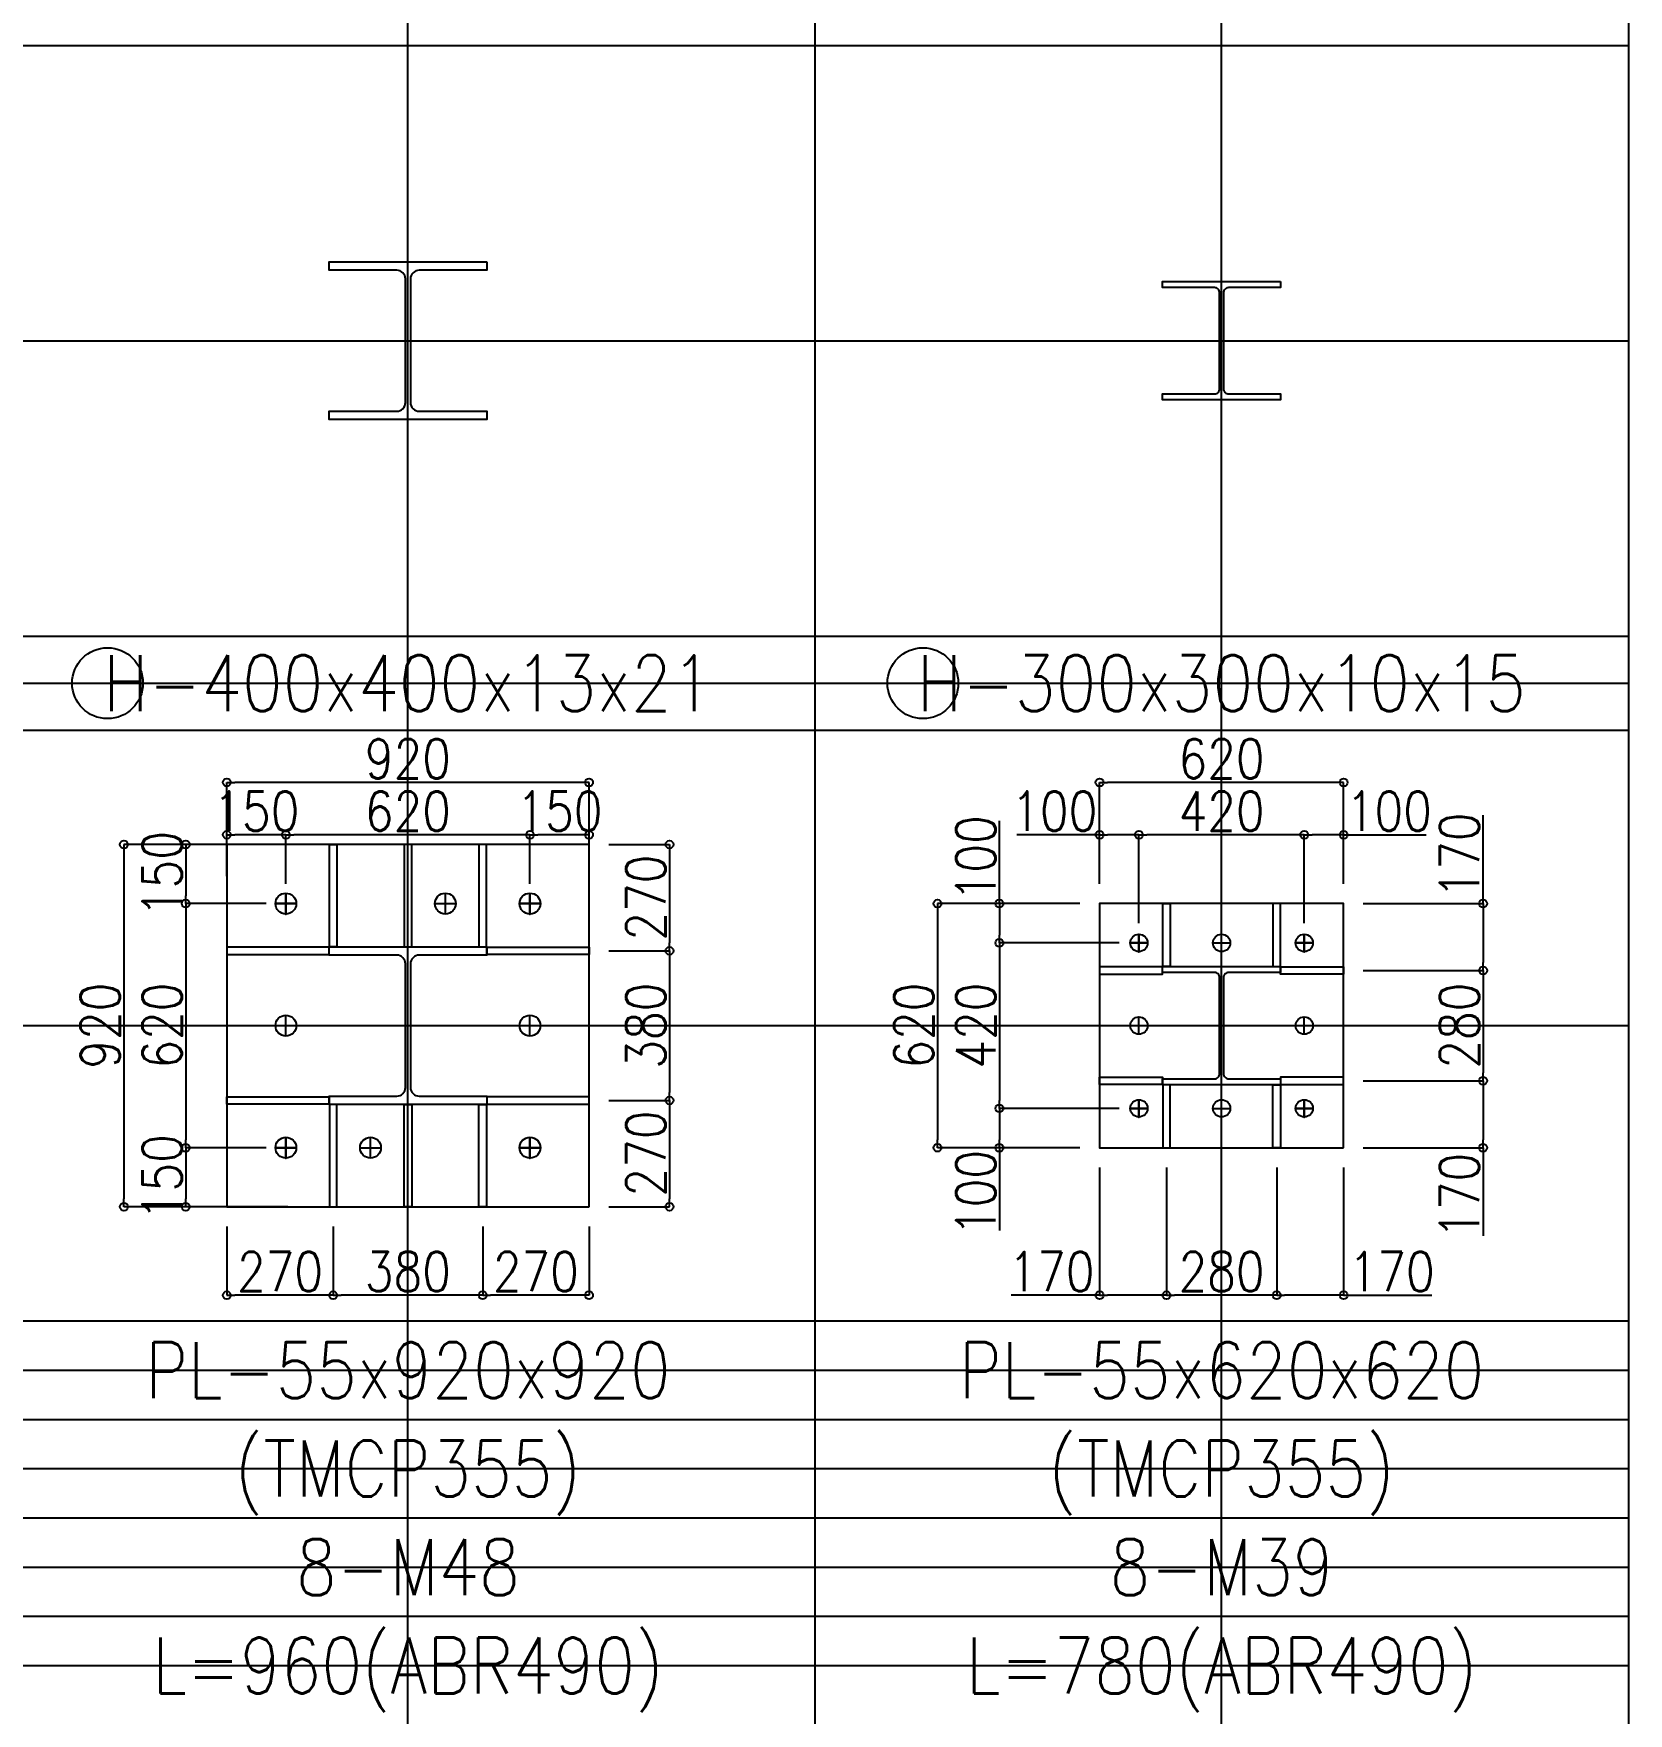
# Model space of a CAD drawing. Extents: x -668440 to 1010955, y -1678500 to 210463.
# Drawn here: x -53124 to -24768, y -430860 to -400997 of the extents above; entities that cross this region are included whole.
import ezdxf
from ezdxf.enums import TextEntityAlignment as Align

# ---------------------------------------------------------------- set-up
doc = ezdxf.new("R2010")
doc.units = 0
doc.header["$MEASUREMENT"] = 0
doc.layers.get('0').update_dxf_attribs({"color": 3, "linetype": 'CONTINUOUS'})
doc.layers.get('Defpoints').update_dxf_attribs({"color": 251, "linetype": 'CONTINUOUS'})
for name, color, linetype in [('Sプレート', 1, 'CONTINUOUS'), ('Sボルト', 2, 'CONTINUOUS'), ('S柱', 4, 'CONTINUOUS'), ('寸法', 3, 'CONTINUOUS'), ('注記', 3, 'CONTINUOUS')]:
    doc.layers.add(name, color=color, linetype=linetype)
doc.styles.add('DRACAD', font='txt', dxfattribs={"width": 0.85, "bigfont": 'extfont2'})
doc.styles.get("Standard").update_dxf_attribs({"font": 'Osaka.ttc'})
doc.dimstyles.new('ISO-25', dxfattribs={"dimtxt": 2.5, "dimasz": 2.5, "dimexe": 1.25, "dimexo": 0.625, "dimtad": 1, "dimdec": 4, "dimdsep": 46, "dimtxsty": 'Standard', "dimcen": 2.5, "dimadec": 0, "dimazin": 0, "dimtfac": 1, "dimtdec": 4, "dimtmove": 0, "dimatfit": 3, "dimfxl": 1, "dimtolj": 1, "dimtzin": 0, "dimarcsym": 0})

# ---------------------------------------------------------------- blocks, each defined once
blk = doc.blocks.new('_ORIGIN')
at = {"color": 0, "linetype": 'ByBlock', "lineweight": -2}
blk.add_line((0, 0), (-1, 0), dxfattribs=at)
blk.add_circle((0, 0), 0.5, dxfattribs=at)
blk = doc.blocks.new('*D9495')
at = {"layer": 'Defpoints', "color": 0}
for p in [(245699.5, -294989.1), (245699.5, -295163.8), (245849.5, -295143.8)]:
    blk.add_point(p, dxfattribs=at)
at = {"layer": '寸法', "color": 0, "lineweight": -2}
for p, q in [((245699.5, -295113.8), (245699.5, -294989.1)), ((245829.5, -294989.1), (245719.5, -294989.1)), ((245849.5, -295093.8), (245849.5, -294989.1))]:
    blk.add_line(p, q, dxfattribs=at)
at = {"layer": '寸法', "color": 0, "linetype": 'ByBlock', "lineweight": -2, "xscale": 20, "yscale": 20, "zscale": 20, "rotation": 180}
blk.add_blockref('_ORIGIN', (245699.5, -294989.1), dxfattribs=at)
at = {"layer": '寸法', "color": 0, "linetype": 'ByBlock', "lineweight": -2, "xscale": 20, "yscale": 20, "zscale": 20}
blk.add_blockref('_ORIGIN', (245849.5, -294989.1), dxfattribs=at)
at = {"layer": '寸法', "color": 0, "insert": (245774.5, -294929.1), "char_height": 100, "attachment_point": 5, "style": 'DRACAD'}
blk.add_mtext('\\A1;150', dxfattribs=at)
blk = doc.blocks.new('*D9496')
at = {"layer": 'Defpoints', "color": 0}
for p in [(245079.5, -294989.1), (245079.5, -295163.8), (245699.5, -295163.8)]:
    blk.add_point(p, dxfattribs=at)
at = {"layer": '寸法', "color": 0, "lineweight": -2}
for p, q in [((245079.5, -295113.8), (245079.5, -294989.1)), ((245679.5, -294989.1), (245099.5, -294989.1)), ((245699.5, -295113.8), (245699.5, -294989.1))]:
    blk.add_line(p, q, dxfattribs=at)
at = {"layer": '寸法', "color": 0, "linetype": 'ByBlock', "lineweight": -2, "xscale": 20, "yscale": 20, "zscale": 20, "rotation": 180}
blk.add_blockref('_ORIGIN', (245079.5, -294989.1), dxfattribs=at)
at = {"layer": '寸法', "color": 0, "linetype": 'ByBlock', "lineweight": -2, "xscale": 20, "yscale": 20, "zscale": 20}
blk.add_blockref('_ORIGIN', (245699.5, -294989.1), dxfattribs=at)
at = {"layer": '寸法', "color": 0, "insert": (245389.5, -294929.1), "char_height": 100, "attachment_point": 5, "style": 'DRACAD'}
blk.add_mtext('\\A1;620', dxfattribs=at)
blk = doc.blocks.new('*D9497')
at = {"layer": 'Defpoints', "color": 0}
for p in [(244929.5, -294856), (244929.5, -295143.8), (245849.5, -295143.8)]:
    blk.add_point(p, dxfattribs=at)
at = {"layer": '寸法', "color": 0, "lineweight": -2}
for p, q in [((244929.5, -295093.8), (244929.5, -294856)), ((245829.5, -294856), (244949.5, -294856)), ((245849.5, -295093.8), (245849.5, -294856))]:
    blk.add_line(p, q, dxfattribs=at)
at = {"layer": '寸法', "color": 0, "linetype": 'ByBlock', "lineweight": -2, "xscale": 20, "yscale": 20, "zscale": 20, "rotation": 180}
blk.add_blockref('_ORIGIN', (244929.5, -294856), dxfattribs=at)
at = {"layer": '寸法', "color": 0, "linetype": 'ByBlock', "lineweight": -2, "xscale": 20, "yscale": 20, "zscale": 20}
blk.add_blockref('_ORIGIN', (245849.5, -294856), dxfattribs=at)
at = {"layer": '寸法', "color": 0, "insert": (245389.5, -294796), "char_height": 100, "attachment_point": 5, "style": 'DRACAD'}
blk.add_mtext('\\A1;920', dxfattribs=at)
blk = doc.blocks.new('*D9498')
at = {"layer": 'Defpoints', "color": 0}
for p in [(244929.5, -294989.1), (244929.5, -295143.8), (245079.5, -295163.8)]:
    blk.add_point(p, dxfattribs=at)
at = {"layer": '寸法', "color": 0, "lineweight": -2}
for p, q in [((244929.5, -295093.8), (244929.5, -294989.1)), ((245059.5, -294989.1), (244949.5, -294989.1)), ((245079.5, -295113.8), (245079.5, -294989.1))]:
    blk.add_line(p, q, dxfattribs=at)
at = {"layer": '寸法', "color": 0, "linetype": 'ByBlock', "lineweight": -2, "xscale": 20, "yscale": 20, "zscale": 20, "rotation": 180}
blk.add_blockref('_ORIGIN', (244929.5, -294989.1), dxfattribs=at)
at = {"layer": '寸法', "color": 0, "linetype": 'ByBlock', "lineweight": -2, "xscale": 20, "yscale": 20, "zscale": 20}
blk.add_blockref('_ORIGIN', (245079.5, -294989.1), dxfattribs=at)
at = {"layer": '寸法', "color": 0, "insert": (245004.5, -294929.1), "char_height": 100, "attachment_point": 5, "style": 'DRACAD'}
blk.add_mtext('\\A1;150', dxfattribs=at)
blk = doc.blocks.new('*D9499')
at = {"layer": 'Defpoints', "color": 0}
for p in [(245134.5, -295013.8), (244825.2, -295163.8), (245079.5, -295163.8)]:
    blk.add_point(p, dxfattribs=at)
at = {"layer": '寸法', "color": 0, "lineweight": -2}
for p, q in [((245084.5, -295013.8), (244825.2, -295013.8)), ((244825.2, -295033.8), (244825.2, -295143.8)), ((245029.5, -295163.8), (244825.2, -295163.8))]:
    blk.add_line(p, q, dxfattribs=at)
at = {"layer": '寸法', "color": 0, "linetype": 'ByBlock', "lineweight": -2, "xscale": 20, "yscale": 20, "zscale": 20}
for p, rotation in [((244825.2, -295013.8), 90), ((244825.2, -295163.8), 270)]:
    blk.add_blockref('_ORIGIN', p, dxfattribs=dict(at, rotation=rotation))
at = {"layer": '寸法', "color": 0, "insert": (244765.2, -295088.8), "char_height": 100, "attachment_point": 5, "rotation": 90, "style": 'DRACAD'}
blk.add_mtext('\\A1;150', dxfattribs=at)
blk = doc.blocks.new('*D9500')
at = {"layer": 'Defpoints', "color": 0}
for p in [(245079.5, -295163.8), (244825.2, -295783.8), (245079.5, -295783.8)]:
    blk.add_point(p, dxfattribs=at)
at = {"layer": '寸法', "color": 0, "lineweight": -2}
for p, q in [((245029.5, -295163.8), (244825.2, -295163.8)), ((244825.2, -295183.8), (244825.2, -295763.8)), ((245029.5, -295783.8), (244825.2, -295783.8))]:
    blk.add_line(p, q, dxfattribs=at)
at = {"layer": '寸法', "color": 0, "linetype": 'ByBlock', "lineweight": -2, "xscale": 20, "yscale": 20, "zscale": 20}
for p, rotation in [((244825.2, -295163.8), 90), ((244825.2, -295783.8), 270)]:
    blk.add_blockref('_ORIGIN', p, dxfattribs=dict(at, rotation=rotation))
at = {"layer": '寸法', "color": 0, "insert": (244765.2, -295473.8), "char_height": 100, "attachment_point": 5, "rotation": 90, "style": 'DRACAD'}
blk.add_mtext('\\A1;620', dxfattribs=at)
blk = doc.blocks.new('*D9501')
at = {"layer": 'Defpoints', "color": 0}
for p in [(245134.5, -295013.8), (244668, -295933.8), (245134.5, -295933.8)]:
    blk.add_point(p, dxfattribs=at)
at = {"layer": '寸法', "color": 0, "lineweight": -2}
for p, q in [((245084.5, -295013.8), (244668, -295013.8)), ((244668, -295033.8), (244668, -295913.8)), ((245084.5, -295933.8), (244668, -295933.8))]:
    blk.add_line(p, q, dxfattribs=at)
at = {"layer": '寸法', "color": 0, "linetype": 'ByBlock', "lineweight": -2, "xscale": 20, "yscale": 20, "zscale": 20}
for p, rotation in [((244668, -295013.8), 90), ((244668, -295933.8), 270)]:
    blk.add_blockref('_ORIGIN', p, dxfattribs=dict(at, rotation=rotation))
at = {"layer": '寸法', "color": 0, "insert": (244608, -295473.8), "char_height": 100, "attachment_point": 5, "rotation": 90, "style": 'DRACAD'}
blk.add_mtext('\\A1;920', dxfattribs=at)
blk = doc.blocks.new('*D9502')
at = {"layer": 'Defpoints', "color": 0}
for p in [(245079.5, -295783.8), (244825.2, -295933.8), (245134.5, -295933.8)]:
    blk.add_point(p, dxfattribs=at)
at = {"layer": '寸法', "color": 0, "lineweight": -2}
for p, q in [((245029.5, -295783.8), (244825.2, -295783.8)), ((244825.2, -295803.8), (244825.2, -295913.8)), ((245084.5, -295933.8), (244825.2, -295933.8))]:
    blk.add_line(p, q, dxfattribs=at)
at = {"layer": '寸法', "color": 0, "linetype": 'ByBlock', "lineweight": -2, "xscale": 20, "yscale": 20, "zscale": 20}
for p, rotation in [((244825.2, -295783.8), 90), ((244825.2, -295933.8), 270)]:
    blk.add_blockref('_ORIGIN', p, dxfattribs=dict(at, rotation=rotation))
at = {"layer": '寸法', "color": 0, "insert": (244765.2, -295858.8), "char_height": 100, "attachment_point": 5, "rotation": 90, "style": 'DRACAD'}
blk.add_mtext('\\A1;150', dxfattribs=at)
blk = doc.blocks.new('*D9503')
at = {"layer": 'Defpoints', "color": 0}
for p in [(245849.5, -295013.8), (245849.5, -295283.8), (246053.8, -295283.8)]:
    blk.add_point(p, dxfattribs=at)
at = {"layer": '寸法', "color": 0, "lineweight": -2}
for p, q in [((245899.5, -295013.8), (246053.8, -295013.8)), ((246053.8, -295033.8), (246053.8, -295263.8)), ((245899.5, -295283.8), (246053.8, -295283.8))]:
    blk.add_line(p, q, dxfattribs=at)
at = {"layer": '寸法', "color": 0, "linetype": 'ByBlock', "lineweight": -2, "xscale": 20, "yscale": 20, "zscale": 20}
for p, rotation in [((246053.8, -295013.8), 90), ((246053.8, -295283.8), 270)]:
    blk.add_blockref('_ORIGIN', p, dxfattribs=dict(at, rotation=rotation))
at = {"layer": '寸法', "color": 0, "insert": (245993.8, -295148.8), "char_height": 100, "attachment_point": 5, "rotation": 90, "style": 'DRACAD'}
blk.add_mtext('\\A1;270', dxfattribs=at)
blk = doc.blocks.new('*D9504')
at = {"layer": 'Defpoints', "color": 0}
for p in [(245849.5, -295283.8), (245849.5, -295663.8), (246053.8, -295663.8)]:
    blk.add_point(p, dxfattribs=at)
at = {"layer": '寸法', "color": 0, "lineweight": -2}
for p, q in [((245899.5, -295283.8), (246053.8, -295283.8)), ((246053.8, -295303.8), (246053.8, -295643.8)), ((245899.5, -295663.8), (246053.8, -295663.8))]:
    blk.add_line(p, q, dxfattribs=at)
at = {"layer": '寸法', "color": 0, "linetype": 'ByBlock', "lineweight": -2, "xscale": 20, "yscale": 20, "zscale": 20}
for p, rotation in [((246053.8, -295283.8), 90), ((246053.8, -295663.8), 270)]:
    blk.add_blockref('_ORIGIN', p, dxfattribs=dict(at, rotation=rotation))
at = {"layer": '寸法', "color": 0, "insert": (245993.8, -295473.8), "char_height": 100, "attachment_point": 5, "rotation": 90, "style": 'DRACAD'}
blk.add_mtext('\\A1;380', dxfattribs=at)
blk = doc.blocks.new('*D9505')
at = {"layer": 'Defpoints', "color": 0}
for p in [(245849.5, -295663.8), (245849.5, -295933.8), (246053.8, -295933.8)]:
    blk.add_point(p, dxfattribs=at)
at = {"layer": '寸法', "color": 0, "lineweight": -2}
for p, q in [((245899.5, -295663.8), (246053.8, -295663.8)), ((246053.8, -295683.8), (246053.8, -295913.8)), ((245899.5, -295933.8), (246053.8, -295933.8))]:
    blk.add_line(p, q, dxfattribs=at)
at = {"layer": '寸法', "color": 0, "linetype": 'ByBlock', "lineweight": -2, "xscale": 20, "yscale": 20, "zscale": 20}
for p, rotation in [((246053.8, -295663.8), 90), ((246053.8, -295933.8), 270)]:
    blk.add_blockref('_ORIGIN', p, dxfattribs=dict(at, rotation=rotation))
at = {"layer": '寸法', "color": 0, "insert": (245993.8, -295798.8), "char_height": 100, "attachment_point": 5, "rotation": 90, "style": 'DRACAD'}
blk.add_mtext('\\A1;270', dxfattribs=at)
blk = doc.blocks.new('*D9506')
at = {"layer": 'Defpoints', "color": 0}
for p in [(245579.5, -295933.8), (245849.5, -295933.8), (245579.5, -296158.5)]:
    blk.add_point(p, dxfattribs=at)
at = {"layer": '寸法', "color": 0, "lineweight": -2}
for p, q in [((245579.5, -295983.8), (245579.5, -296158.5)), ((245849.5, -295983.8), (245849.5, -296158.5)), ((245829.5, -296158.5), (245599.5, -296158.5))]:
    blk.add_line(p, q, dxfattribs=at)
at = {"layer": '寸法', "color": 0, "linetype": 'ByBlock', "lineweight": -2, "xscale": 20, "yscale": 20, "zscale": 20, "rotation": 180}
blk.add_blockref('_ORIGIN', (245579.5, -296158.5), dxfattribs=at)
at = {"layer": '寸法', "color": 0, "linetype": 'ByBlock', "lineweight": -2, "xscale": 20, "yscale": 20, "zscale": 20}
blk.add_blockref('_ORIGIN', (245849.5, -296158.5), dxfattribs=at)
at = {"layer": '寸法', "color": 0, "insert": (245714.5, -296098.5), "char_height": 100, "attachment_point": 5, "style": 'DRACAD'}
blk.add_mtext('\\A1;270', dxfattribs=at)
blk = doc.blocks.new('*D9507')
at = {"layer": 'Defpoints', "color": 0}
for p in [(245199.5, -295933.8), (245579.5, -295933.8), (245199.5, -296158.5)]:
    blk.add_point(p, dxfattribs=at)
at = {"layer": '寸法', "color": 0, "lineweight": -2}
for p, q in [((245199.5, -295983.8), (245199.5, -296158.5)), ((245579.5, -295983.8), (245579.5, -296158.5)), ((245559.5, -296158.5), (245219.5, -296158.5))]:
    blk.add_line(p, q, dxfattribs=at)
at = {"layer": '寸法', "color": 0, "linetype": 'ByBlock', "lineweight": -2, "xscale": 20, "yscale": 20, "zscale": 20, "rotation": 180}
blk.add_blockref('_ORIGIN', (245199.5, -296158.5), dxfattribs=at)
at = {"layer": '寸法', "color": 0, "linetype": 'ByBlock', "lineweight": -2, "xscale": 20, "yscale": 20, "zscale": 20}
blk.add_blockref('_ORIGIN', (245579.5, -296158.5), dxfattribs=at)
at = {"layer": '寸法', "color": 0, "insert": (245389.5, -296098.5), "char_height": 100, "attachment_point": 5, "style": 'DRACAD'}
blk.add_mtext('\\A1;380', dxfattribs=at)
blk = doc.blocks.new('*D9508')
at = {"layer": 'Defpoints', "color": 0}
for p in [(244929.5, -295933.8), (245199.5, -295933.8), (244929.5, -296158.5)]:
    blk.add_point(p, dxfattribs=at)
at = {"layer": '寸法', "color": 0, "lineweight": -2}
for p, q in [((244929.5, -295983.8), (244929.5, -296158.5)), ((245199.5, -295983.8), (245199.5, -296158.5)), ((245179.5, -296158.5), (244949.5, -296158.5))]:
    blk.add_line(p, q, dxfattribs=at)
at = {"layer": '寸法', "color": 0, "linetype": 'ByBlock', "lineweight": -2, "xscale": 20, "yscale": 20, "zscale": 20, "rotation": 180}
blk.add_blockref('_ORIGIN', (244929.5, -296158.5), dxfattribs=at)
at = {"layer": '寸法', "color": 0, "linetype": 'ByBlock', "lineweight": -2, "xscale": 20, "yscale": 20, "zscale": 20}
blk.add_blockref('_ORIGIN', (245199.5, -296158.5), dxfattribs=at)
at = {"layer": '寸法', "color": 0, "insert": (245064.5, -296098.5), "char_height": 100, "attachment_point": 5, "style": 'DRACAD'}
blk.add_mtext('\\A1;270', dxfattribs=at)
blk = doc.blocks.new('*D9509')
at = {"layer": 'Defpoints', "color": 0}
for p in [(247666.2, -294989.1), (247766.2, -295163.8), (247666.2, -295263.8)]:
    blk.add_point(p, dxfattribs=at)
at = {"layer": '寸法', "color": 0, "lineweight": -2}
for p, q in [((247666.2, -295213.8), (247666.2, -294989.1)), ((247746.2, -294989.1), (247686.2, -294989.1)), ((247766.2, -295113.8), (247766.2, -294989.1)), ((247766.2, -294989.1), (247976.2, -294989.1))]:
    blk.add_line(p, q, dxfattribs=at)
at = {"layer": '寸法', "color": 0, "linetype": 'ByBlock', "lineweight": -2, "xscale": 20, "yscale": 20, "zscale": 20, "rotation": 180}
blk.add_blockref('_ORIGIN', (247666.2, -294989.1), dxfattribs=at)
at = {"layer": '寸法', "color": 0, "linetype": 'ByBlock', "lineweight": -2, "xscale": 20, "yscale": 20, "zscale": 20}
blk.add_blockref('_ORIGIN', (247766.2, -294989.1), dxfattribs=at)
at = {"layer": '寸法', "color": 0, "insert": (247881.2, -294929.1), "char_height": 100, "attachment_point": 5, "style": 'DRACAD'}
blk.add_mtext('\\A1;100', dxfattribs=at)
blk = doc.blocks.new('*D9510')
at = {"layer": 'Defpoints', "color": 0}
for p in [(247246.2, -294989.1), (247246.2, -295263.8), (247666.2, -295263.8)]:
    blk.add_point(p, dxfattribs=at)
at = {"layer": '寸法', "color": 0, "lineweight": -2}
for p, q in [((247246.2, -295213.8), (247246.2, -294989.1)), ((247646.2, -294989.1), (247266.2, -294989.1)), ((247666.2, -295213.8), (247666.2, -294989.1))]:
    blk.add_line(p, q, dxfattribs=at)
at = {"layer": '寸法', "color": 0, "linetype": 'ByBlock', "lineweight": -2, "xscale": 20, "yscale": 20, "zscale": 20, "rotation": 180}
blk.add_blockref('_ORIGIN', (247246.2, -294989.1), dxfattribs=at)
at = {"layer": '寸法', "color": 0, "linetype": 'ByBlock', "lineweight": -2, "xscale": 20, "yscale": 20, "zscale": 20}
blk.add_blockref('_ORIGIN', (247666.2, -294989.1), dxfattribs=at)
at = {"layer": '寸法', "color": 0, "insert": (247456.2, -294929.1), "char_height": 100, "attachment_point": 5, "style": 'DRACAD'}
blk.add_mtext('\\A1;420', dxfattribs=at)
blk = doc.blocks.new('*D9511')
at = {"layer": 'Defpoints', "color": 0}
for p in [(247146.2, -294856), (247146.2, -295163.8), (247766.2, -295163.8)]:
    blk.add_point(p, dxfattribs=at)
at = {"layer": '寸法', "color": 0, "lineweight": -2}
for p, q in [((247146.2, -295113.8), (247146.2, -294856)), ((247746.2, -294856), (247166.2, -294856)), ((247766.2, -295113.8), (247766.2, -294856))]:
    blk.add_line(p, q, dxfattribs=at)
at = {"layer": '寸法', "color": 0, "linetype": 'ByBlock', "lineweight": -2, "xscale": 20, "yscale": 20, "zscale": 20, "rotation": 180}
blk.add_blockref('_ORIGIN', (247146.2, -294856), dxfattribs=at)
at = {"layer": '寸法', "color": 0, "linetype": 'ByBlock', "lineweight": -2, "xscale": 20, "yscale": 20, "zscale": 20}
blk.add_blockref('_ORIGIN', (247766.2, -294856), dxfattribs=at)
at = {"layer": '寸法', "color": 0, "insert": (247456.2, -294796), "char_height": 100, "attachment_point": 5, "style": 'DRACAD'}
blk.add_mtext('\\A1;620', dxfattribs=at)
blk = doc.blocks.new('*D9512')
at = {"layer": 'Defpoints', "color": 0}
for p in [(247146.2, -294989.1), (247146.2, -295163.8), (247246.2, -295263.8)]:
    blk.add_point(p, dxfattribs=at)
at = {"layer": '寸法', "color": 0, "lineweight": -2}
for p, q in [((247146.2, -294989.1), (246936.2, -294989.1)), ((247146.2, -295113.8), (247146.2, -294989.1)), ((247226.2, -294989.1), (247166.2, -294989.1)), ((247246.2, -295213.8), (247246.2, -294989.1))]:
    blk.add_line(p, q, dxfattribs=at)
at = {"layer": '寸法', "color": 0, "linetype": 'ByBlock', "lineweight": -2, "xscale": 20, "yscale": 20, "zscale": 20, "rotation": 180}
blk.add_blockref('_ORIGIN', (247146.2, -294989.1), dxfattribs=at)
at = {"layer": '寸法', "color": 0, "linetype": 'ByBlock', "lineweight": -2, "xscale": 20, "yscale": 20, "zscale": 20}
blk.add_blockref('_ORIGIN', (247246.2, -294989.1), dxfattribs=at)
at = {"layer": '寸法', "color": 0, "insert": (247031.2, -294929.1), "char_height": 100, "attachment_point": 5, "style": 'DRACAD'}
blk.add_mtext('\\A1;100', dxfattribs=at)
blk = doc.blocks.new('*D9513')
at = {"layer": 'Defpoints', "color": 0}
for p in [(247146.2, -295163.8), (246891.9, -295263.8), (247246.2, -295263.8)]:
    blk.add_point(p, dxfattribs=at)
at = {"layer": '寸法', "color": 0, "lineweight": -2}
for p, q in [((246891.9, -295163.8), (246891.9, -294953.8)), ((247096.2, -295163.8), (246891.9, -295163.8)), ((246891.9, -295183.8), (246891.9, -295243.8)), ((247196.2, -295263.8), (246891.9, -295263.8))]:
    blk.add_line(p, q, dxfattribs=at)
at = {"layer": '寸法', "color": 0, "linetype": 'ByBlock', "lineweight": -2, "xscale": 20, "yscale": 20, "zscale": 20}
for p, rotation in [((246891.9, -295163.8), 90), ((246891.9, -295263.8), 270)]:
    blk.add_blockref('_ORIGIN', p, dxfattribs=dict(at, rotation=rotation))
at = {"layer": '寸法', "color": 0, "insert": (246831.9, -295048.8), "char_height": 100, "attachment_point": 5, "rotation": 90, "style": 'DRACAD'}
blk.add_mtext('\\A1;100', dxfattribs=at)
blk = doc.blocks.new('*D9514')
at = {"layer": 'Defpoints', "color": 0}
for p in [(247246.2, -295263.8), (246891.9, -295683.8), (247246.2, -295683.8)]:
    blk.add_point(p, dxfattribs=at)
at = {"layer": '寸法', "color": 0, "lineweight": -2}
for p, q in [((247196.2, -295263.8), (246891.9, -295263.8)), ((246891.9, -295283.8), (246891.9, -295663.8)), ((247196.2, -295683.8), (246891.9, -295683.8))]:
    blk.add_line(p, q, dxfattribs=at)
at = {"layer": '寸法', "color": 0, "linetype": 'ByBlock', "lineweight": -2, "xscale": 20, "yscale": 20, "zscale": 20}
for p, rotation in [((246891.9, -295263.8), 90), ((246891.9, -295683.8), 270)]:
    blk.add_blockref('_ORIGIN', p, dxfattribs=dict(at, rotation=rotation))
at = {"layer": '寸法', "color": 0, "insert": (246831.9, -295473.8), "char_height": 100, "attachment_point": 5, "rotation": 90, "style": 'DRACAD'}
blk.add_mtext('\\A1;420', dxfattribs=at)
blk = doc.blocks.new('*D9515')
at = {"layer": 'Defpoints', "color": 0}
for p in [(247146.2, -295163.8), (246734.6, -295783.8), (247146.2, -295783.8)]:
    blk.add_point(p, dxfattribs=at)
at = {"layer": '寸法', "color": 0, "lineweight": -2}
for p, q in [((247096.2, -295163.8), (246734.6, -295163.8)), ((246734.6, -295183.8), (246734.6, -295763.8)), ((247096.2, -295783.8), (246734.6, -295783.8))]:
    blk.add_line(p, q, dxfattribs=at)
at = {"layer": '寸法', "color": 0, "linetype": 'ByBlock', "lineweight": -2, "xscale": 20, "yscale": 20, "zscale": 20}
for p, rotation in [((246734.6, -295163.8), 90), ((246734.6, -295783.8), 270)]:
    blk.add_blockref('_ORIGIN', p, dxfattribs=dict(at, rotation=rotation))
at = {"layer": '寸法', "color": 0, "insert": (246674.6, -295473.8), "char_height": 100, "attachment_point": 5, "rotation": 90, "style": 'DRACAD'}
blk.add_mtext('\\A1;620', dxfattribs=at)
blk = doc.blocks.new('*D9516')
at = {"layer": 'Defpoints', "color": 0}
for p in [(247246.2, -295683.8), (246891.9, -295783.8), (247146.2, -295783.8)]:
    blk.add_point(p, dxfattribs=at)
at = {"layer": '寸法', "color": 0, "lineweight": -2}
for p, q in [((247196.2, -295683.8), (246891.9, -295683.8)), ((246891.9, -295703.8), (246891.9, -295763.8)), ((247096.2, -295783.8), (246891.9, -295783.8)), ((246891.9, -295783.8), (246891.9, -295993.8))]:
    blk.add_line(p, q, dxfattribs=at)
at = {"layer": '寸法', "color": 0, "linetype": 'ByBlock', "lineweight": -2, "xscale": 20, "yscale": 20, "zscale": 20}
for p, rotation in [((246891.9, -295683.8), 90), ((246891.9, -295783.8), 270)]:
    blk.add_blockref('_ORIGIN', p, dxfattribs=dict(at, rotation=rotation))
at = {"layer": '寸法', "color": 0, "insert": (246831.9, -295898.8), "char_height": 100, "attachment_point": 5, "rotation": 90, "style": 'DRACAD'}
blk.add_mtext('\\A1;100', dxfattribs=at)
blk = doc.blocks.new('*D9517')
at = {"layer": 'Defpoints', "color": 0}
for p in [(247766.2, -295163.8), (247766.2, -295333.8), (248120.4, -295333.8)]:
    blk.add_point(p, dxfattribs=at)
at = {"layer": '寸法', "color": 0, "lineweight": -2}
for p, q in [((248120.4, -295163.8), (248120.4, -294939.6)), ((247816.2, -295163.8), (248120.4, -295163.8)), ((248120.4, -295183.8), (248120.4, -295313.8)), ((247816.2, -295333.8), (248120.4, -295333.8))]:
    blk.add_line(p, q, dxfattribs=at)
at = {"layer": '寸法', "color": 0, "linetype": 'ByBlock', "lineweight": -2, "xscale": 20, "yscale": 20, "zscale": 20}
for p, rotation in [((248120.4, -295163.8), 90), ((248120.4, -295333.8), 270)]:
    blk.add_blockref('_ORIGIN', p, dxfattribs=dict(at, rotation=rotation))
at = {"layer": '寸法', "color": 0, "insert": (248060.4, -295041.7), "char_height": 100, "attachment_point": 5, "rotation": 90, "style": 'DRACAD'}
blk.add_mtext('\\A1;170', dxfattribs=at)
blk = doc.blocks.new('*D9518')
at = {"layer": 'Defpoints', "color": 0}
for p in [(247766.2, -295333.8), (247766.2, -295613.8), (248120.4, -295613.8)]:
    blk.add_point(p, dxfattribs=at)
at = {"layer": '寸法', "color": 0, "lineweight": -2}
for p, q in [((247816.2, -295333.8), (248120.4, -295333.8)), ((248120.4, -295353.8), (248120.4, -295593.8)), ((247816.2, -295613.8), (248120.4, -295613.8))]:
    blk.add_line(p, q, dxfattribs=at)
at = {"layer": '寸法', "color": 0, "linetype": 'ByBlock', "lineweight": -2, "xscale": 20, "yscale": 20, "zscale": 20}
for p, rotation in [((248120.4, -295333.8), 90), ((248120.4, -295613.8), 270)]:
    blk.add_blockref('_ORIGIN', p, dxfattribs=dict(at, rotation=rotation))
at = {"layer": '寸法', "color": 0, "insert": (248060.4, -295473.8), "char_height": 100, "attachment_point": 5, "rotation": 90, "style": 'DRACAD'}
blk.add_mtext('\\A1;280', dxfattribs=at)
blk = doc.blocks.new('*D9519')
at = {"layer": 'Defpoints', "color": 0}
for p in [(247766.2, -295613.8), (247766.2, -295783.8), (248120.4, -295783.8)]:
    blk.add_point(p, dxfattribs=at)
at = {"layer": '寸法', "color": 0, "lineweight": -2}
for p, q in [((247816.2, -295613.8), (248120.4, -295613.8)), ((248120.4, -295633.8), (248120.4, -295763.8)), ((247816.2, -295783.8), (248120.4, -295783.8)), ((248120.4, -295783.8), (248120.4, -296008))]:
    blk.add_line(p, q, dxfattribs=at)
at = {"layer": '寸法', "color": 0, "linetype": 'ByBlock', "lineweight": -2, "xscale": 20, "yscale": 20, "zscale": 20}
for p, rotation in [((248120.4, -295613.8), 90), ((248120.4, -295783.8), 270)]:
    blk.add_blockref('_ORIGIN', p, dxfattribs=dict(at, rotation=rotation))
at = {"layer": '寸法', "color": 0, "insert": (248060.4, -295905.9), "char_height": 100, "attachment_point": 5, "rotation": 90, "style": 'DRACAD'}
blk.add_mtext('\\A1;170', dxfattribs=at)
blk = doc.blocks.new('*D9520')
at = {"layer": 'Defpoints', "color": 0}
for p in [(247596.2, -295783.8), (247766.2, -295783.8), (247596.2, -296158.5)]:
    blk.add_point(p, dxfattribs=at)
at = {"layer": '寸法', "color": 0, "lineweight": -2}
for p, q in [((247596.2, -295833.8), (247596.2, -296158.5)), ((247766.2, -295833.8), (247766.2, -296158.5)), ((247746.2, -296158.5), (247616.2, -296158.5)), ((247766.2, -296158.5), (247990.3, -296158.5))]:
    blk.add_line(p, q, dxfattribs=at)
at = {"layer": '寸法', "color": 0, "linetype": 'ByBlock', "lineweight": -2, "xscale": 20, "yscale": 20, "zscale": 20, "rotation": 180}
blk.add_blockref('_ORIGIN', (247596.2, -296158.5), dxfattribs=at)
at = {"layer": '寸法', "color": 0, "linetype": 'ByBlock', "lineweight": -2, "xscale": 20, "yscale": 20, "zscale": 20}
blk.add_blockref('_ORIGIN', (247766.2, -296158.5), dxfattribs=at)
at = {"layer": '寸法', "color": 0, "insert": (247888.2, -296098.5), "char_height": 100, "attachment_point": 5, "style": 'DRACAD'}
blk.add_mtext('\\A1;170', dxfattribs=at)
blk = doc.blocks.new('*D9521')
at = {"layer": 'Defpoints', "color": 0}
for p in [(247316.2, -295783.8), (247596.2, -295783.8), (247316.2, -296158.5)]:
    blk.add_point(p, dxfattribs=at)
at = {"layer": '寸法', "color": 0, "lineweight": -2}
for p, q in [((247316.2, -295833.8), (247316.2, -296158.5)), ((247596.2, -295833.8), (247596.2, -296158.5)), ((247576.2, -296158.5), (247336.2, -296158.5))]:
    blk.add_line(p, q, dxfattribs=at)
at = {"layer": '寸法', "color": 0, "linetype": 'ByBlock', "lineweight": -2, "xscale": 20, "yscale": 20, "zscale": 20, "rotation": 180}
blk.add_blockref('_ORIGIN', (247316.2, -296158.5), dxfattribs=at)
at = {"layer": '寸法', "color": 0, "linetype": 'ByBlock', "lineweight": -2, "xscale": 20, "yscale": 20, "zscale": 20}
blk.add_blockref('_ORIGIN', (247596.2, -296158.5), dxfattribs=at)
at = {"layer": '寸法', "color": 0, "insert": (247456.2, -296098.5), "char_height": 100, "attachment_point": 5, "style": 'DRACAD'}
blk.add_mtext('\\A1;280', dxfattribs=at)
blk = doc.blocks.new('*D9522')
at = {"layer": 'Defpoints', "color": 0}
for p in [(247146.2, -295783.8), (247316.2, -295783.8), (247146.2, -296158.5)]:
    blk.add_point(p, dxfattribs=at)
at = {"layer": '寸法', "color": 0, "lineweight": -2}
for p, q in [((247146.2, -295833.8), (247146.2, -296158.5)), ((247316.2, -295833.8), (247316.2, -296158.5)), ((247146.2, -296158.5), (246922, -296158.5)), ((247296.2, -296158.5), (247166.2, -296158.5))]:
    blk.add_line(p, q, dxfattribs=at)
at = {"layer": '寸法', "color": 0, "linetype": 'ByBlock', "lineweight": -2, "xscale": 20, "yscale": 20, "zscale": 20, "rotation": 180}
blk.add_blockref('_ORIGIN', (247146.2, -296158.5), dxfattribs=at)
at = {"layer": '寸法', "color": 0, "linetype": 'ByBlock', "lineweight": -2, "xscale": 20, "yscale": 20, "zscale": 20}
blk.add_blockref('_ORIGIN', (247316.2, -296158.5), dxfattribs=at)
at = {"layer": '寸法', "color": 0, "insert": (247024.1, -296098.5), "char_height": 100, "attachment_point": 5, "style": 'DRACAD'}
blk.add_mtext('\\A1;170', dxfattribs=at)
blk = doc.blocks.new('柱リスト')
at = {"layer": 'Defpoints'}
for p, q in [((245389.4914, -301260.46188), (245389.4914, -287346.50356)), ((247456.15804, -301260.46188), (247456.15804, -287346.50356)), ((236089.49152, -293734.33688), (248489.49136, -293734.33688)), ((236089.49152, -294604.06604), (248489.49136, -294604.06604)), ((236089.49152, -295473.79521), (248489.49136, -295473.79521))]:
    blk.add_line(p, q, dxfattribs=at)
at = {"layer": 'Defpoints', "linetype": 'Continuous'}
for p, q in [((235059.61653, -296348.79521), (248489.49136, -296348.79521)), ((235059.61653, -296473.79521), (248489.49136, -296473.79521)), ((235059.61653, -296598.79521), (248489.49136, -296598.79521)), ((235059.61653, -296848.79521), (248489.49136, -296848.79521)), ((235059.61653, -296973.79521), (248489.49136, -296973.79521)), ((235059.61653, -297098.79521), (248489.49136, -297098.79521))]:
    blk.add_line(p, q, dxfattribs=at)
at = {"layer": 'Sプレート'}
for points in [[(245849.4914, -295933.79521), (245849.4914, -295013.79521), (244929.4914, -295013.79521), (244929.4914, -295933.79521)], [(245189.9914, -295273.79521), (245189.9914, -295013.79521), (245208.9914, -295013.79521), (245208.9914, -295273.79521)], [(245398.9914, -295273.79521), (245398.9914, -295013.79521), (245379.9914, -295013.79521), (245379.9914, -295273.79521)], [(245588.9914, -295273.79521), (245588.9914, -295013.79521), (245569.9914, -295013.79521), (245569.9914, -295273.79521)], [(247766.15804, -295783.79521), (247766.15804, -295163.79521), (247146.15804, -295163.79521), (247146.15804, -295783.79521)], [(247306.65804, -295323.79521), (247306.65804, -295163.79521), (247325.65804, -295163.79521), (247325.65804, -295323.79521)], [(247605.65804, -295323.79521), (247605.65804, -295163.79521), (247586.65804, -295163.79521), (247586.65804, -295323.79521)], [(245189.4914, -295274.29521), (244929.4914, -295274.29521), (244929.4914, -295293.29521), (245189.4914, -295293.29521)], [(245589.4914, -295274.29521), (245849.4914, -295274.29521), (245849.4914, -295293.29521), (245589.4914, -295293.29521)], [(247306.15804, -295324.29521), (247146.15804, -295324.29521), (247146.15804, -295343.29521), (247306.15804, -295343.29521)], [(247606.15804, -295324.29521), (247766.15804, -295324.29521), (247766.15804, -295343.29521), (247606.15804, -295343.29521)], [(247306.15804, -295623.29521), (247146.15804, -295623.29521), (247146.15804, -295604.29521), (247306.15804, -295604.29521)], [(247306.65804, -295623.79521), (247306.65804, -295783.79521), (247325.65804, -295783.79521), (247325.65804, -295623.79521)], [(247605.65804, -295623.79521), (247605.65804, -295783.79521), (247586.65804, -295783.79521), (247586.65804, -295623.79521)], [(247606.15804, -295623.29521), (247766.15804, -295623.29521), (247766.15804, -295604.29521), (247606.15804, -295604.29521)], [(245189.4914, -295673.29521), (244929.4914, -295673.29521), (244929.4914, -295654.29521), (245189.4914, -295654.29521)], [(245189.9914, -295673.79521), (245189.9914, -295933.79521), (245208.9914, -295933.79521), (245208.9914, -295673.79521)], [(245398.9914, -295673.79521), (245398.9914, -295933.79521), (245379.9914, -295933.79521), (245379.9914, -295673.79521)], [(245588.9914, -295673.79521), (245588.9914, -295933.79521), (245569.9914, -295933.79521), (245569.9914, -295673.79521)], [(245589.4914, -295673.29521), (245849.4914, -295673.29521), (245849.4914, -295654.29521), (245589.4914, -295654.29521)]]:
    blk.add_lwpolyline(points, close=True, dxfattribs=at)
for centre, radius in [((245079.4914, -295163.79521), 26.5), ((245079.4914, -295163.79521), 26.5), ((245484.4914, -295163.79521), 26.5), ((245699.4914, -295163.79521), 26.5), ((245699.4914, -295163.79521), 26.5), ((247246.15804, -295263.79521), 22), ((247246.15804, -295263.79521), 22), ((247456.15804, -295263.79521), 22), ((247666.15804, -295263.79521), 22), ((247666.15804, -295263.79521), 22), ((245079.4914, -295473.79521), 26.5), ((245699.4914, -295473.79521), 26.5), ((247246.15804, -295473.79521), 22), ((247666.15804, -295473.79521), 22), ((247246.15804, -295683.79521), 22), ((247246.15804, -295683.79521), 22), ((247456.15804, -295683.79521), 22), ((247666.15804, -295683.79521), 22), ((247666.15804, -295683.79521), 22), ((245079.4914, -295783.79521), 26.5), ((245079.4914, -295783.79521), 26.5), ((245294.4914, -295783.79521), 26.5), ((245699.4914, -295783.79521), 26.5), ((245699.4914, -295783.79521), 26.5)]:
    blk.add_circle(centre, radius, dxfattribs=at)
at = {"layer": 'Sボルト'}
for p, q in [((245456.9914, -295163.79521), (245511.9914, -295163.79521)), ((245484.4914, -295191.29521), (245484.4914, -295136.29521)), ((247456.15804, -295286.79521), (247456.15804, -295240.79521)), ((247433.15804, -295263.79521), (247479.15804, -295263.79521)), ((245079.4914, -295501.29521), (245079.4914, -295446.29521)), ((245699.4914, -295501.29521), (245699.4914, -295446.29521)), ((247246.15804, -295496.79521), (247246.15804, -295450.79521)), ((247666.15804, -295496.79521), (247666.15804, -295450.79521)), ((245051.9914, -295473.79521), (245106.9914, -295473.79521)), ((245671.9914, -295473.79521), (245726.9914, -295473.79521)), ((247223.15804, -295473.79521), (247269.15804, -295473.79521)), ((247643.15804, -295473.79521), (247689.15804, -295473.79521)), ((247433.15804, -295683.79521), (247479.15804, -295683.79521)), ((247456.15804, -295706.79521), (247456.15804, -295660.79521)), ((245294.4914, -295811.29521), (245294.4914, -295756.29521)), ((245266.9914, -295783.79521), (245321.9914, -295783.79521))]:
    blk.add_line(p, q, dxfattribs=at)
for points in [[(245106.9914, -295163.79521), (245051.9914, -295163.79521)], [(245079.4914, -295136.29521), (245079.4914, -295191.29521)], [(245726.9914, -295163.79521), (245671.9914, -295163.79521)], [(245699.4914, -295136.29521), (245699.4914, -295191.29521)], [(247246.15804, -295240.79521), (247246.15804, -295286.79521)], [(247666.15804, -295240.79521), (247666.15804, -295286.79521)], [(247269.15804, -295263.79521), (247223.15804, -295263.79521)], [(247689.15804, -295263.79521), (247643.15804, -295263.79521)], [(247269.15804, -295683.79521), (247223.15804, -295683.79521)], [(247246.15804, -295660.79521), (247246.15804, -295706.79521)], [(247689.15804, -295683.79521), (247643.15804, -295683.79521)], [(247666.15804, -295660.79521), (247666.15804, -295706.79521)], [(245079.4914, -295756.29521), (245079.4914, -295811.29521)], [(245699.4914, -295756.29521), (245699.4914, -295811.29521)], [(245106.9914, -295783.79521), (245051.9914, -295783.79521)], [(245726.9914, -295783.79521), (245671.9914, -295783.79521)]]:
    blk.add_lwpolyline(points, close=True, dxfattribs=at)
at = {"layer": 'S柱'}
for points in [[(245589.4914, -293534.33688), (245589.4914, -293555.33688), (245417.9914, -293555.33688, 0.4142135624), (245395.9914, -293577.33688), (245395.9914, -293891.33688, 0.4142135624), (245417.9914, -293913.33688), (245589.4914, -293913.33688), (245589.4914, -293934.33688), (245189.4914, -293934.33688), (245189.4914, -293913.33688), (245360.9914, -293913.33688, 0.4142135624), (245382.9914, -293891.33688), (245382.9914, -293577.33688, 0.4142135624), (245360.9914, -293555.33688), (245189.4914, -293555.33688), (245189.4914, -293534.33688)], [(247606.15804, -293584.33688), (247606.15804, -293599.33688), (247474.15804, -293599.33688, 0.4142135624), (247461.15804, -293612.33688), (247461.15804, -293856.33688, 0.4142135624), (247474.15804, -293869.33688), (247606.15804, -293869.33688), (247606.15804, -293884.33688), (247306.15804, -293884.33688), (247306.15804, -293869.33688), (247438.15804, -293869.33688, 0.4142135624), (247451.15804, -293856.33688), (247451.15804, -293612.33688, 0.4142135624), (247438.15804, -293599.33688), (247306.15804, -293599.33688), (247306.15804, -293584.33688)], [(245589.4914, -295273.79521), (245589.4914, -295294.79521), (245417.9914, -295294.79521, 0.4142135624), (245395.9914, -295316.79521), (245395.9914, -295630.79521, 0.4142135624), (245417.9914, -295652.79521), (245589.4914, -295652.79521), (245589.4914, -295673.79521), (245189.4914, -295673.79521), (245189.4914, -295652.79521), (245360.9914, -295652.79521, 0.4142135624), (245382.9914, -295630.79521), (245382.9914, -295316.79521, 0.4142135624), (245360.9914, -295294.79521), (245189.4914, -295294.79521), (245189.4914, -295273.79521)], [(247606.15804, -295323.79521), (247606.15804, -295338.79521), (247474.15804, -295338.79521, 0.4142135624), (247461.15804, -295351.79521), (247461.15804, -295595.79521, 0.4142135624), (247474.15804, -295608.79521), (247606.15804, -295608.79521), (247606.15804, -295623.79521), (247306.15804, -295623.79521), (247306.15804, -295608.79521), (247438.15804, -295608.79521, 0.4142135624), (247451.15804, -295595.79521), (247451.15804, -295351.79521, 0.4142135624), (247438.15804, -295338.79521), (247306.15804, -295338.79521), (247306.15804, -295323.79521)]]:
    blk.add_lwpolyline(points, format="xyb", close=True, dxfattribs=at)
at = {"layer": '注記', "linetype": 'Continuous'}
for p, q in [((246422.82472, -287346.50356), (246422.82472, -301260.46188)), ((246422.82472, -287346.50356), (246422.82472, -301260.46188)), ((248489.49136, -287346.50356), (248489.49136, -301260.46188)), ((248489.49136, -287346.50356), (248489.49136, -301260.46188)), ((234369.74154, -292984.33688), (248489.49136, -292984.33688)), ((236089.49152, -294484.33688), (248489.49136, -294484.33688)), ((235059.61653, -294723.79521), (248489.49136, -294723.79521)), ((235059.61653, -296223.79521), (248489.49136, -296223.79521)), ((235059.61653, -296723.79521), (248489.49136, -296723.79521))]:
    blk.add_line(p, q, dxfattribs=at)
at = {"layer": '注記'}
for centre in [(244626.45424, -294604.06604), (246697.46057, -294604.06604)]:
    blk.add_circle(centre, 90, dxfattribs=at)
at = {"layer": '注記', "style": 'DRACAD', "width": 0.85}
for s, p in [('H-400x400x13x21', (245389.4914, -294604.06604)), ('H-300x300x10x15', (247456.15804, -294604.06604)), ('PL-55x920x920', (245389.4914, -296348.79521)), ('PL-55x620x620', (247456.15804, -296348.79521)), ('(TMCP355)', (245389.4914, -296598.79521)), ('(TMCP355)', (247456.15804, -296598.79521)), ('8-M48', (245389.4914, -296848.79521)), ('8-M39', (247456.15804, -296848.79521)), ('L=960(ABR490)', (245389.4914, -297098.79521)), ('L=780(ABR490)', (247456.15804, -297098.79521))]:
    blk.add_text(s, height=142, dxfattribs=at).set_placement(p, align=Align.MIDDLE_CENTER)
at = {"layer": '寸法'}
for base, p1, p2, angle, picture, middle in [((244929.4914, -294855.95054, 250), (245849.4914, -295143.79521), (244929.4914, -295143.79521), 180, '*D9497', (245389.4914, -294795.95054, 250)), ((247146.15804, -294855.95054, 250), (247766.15804, -295163.79521), (247146.15804, -295163.79521), 180, '*D9511', (247456.15804, -294795.95054, 250)), ((244667.97941, -295933.79521, 250), (245134.4914, -295013.79521), (245134.4914, -295933.79521), 270, '*D9501', (244607.97941, -295473.79521, 250)), ((246734.64605, -295783.79521, 250), (247146.15804, -295163.79521), (247146.15804, -295783.79521), 270, '*D9515', (246674.64605, -295473.79521, 250))]:
    dim = blk.add_linear_dim(base=base, p1=p1, p2=p2, angle=angle, dimstyle='ISO-25', override={"dimtxt": 100, "dimasz": 20, "dimexe": 0, "dimexo": 50, "dimgap": 10, "dimtxsty": 'DRACAD', "dimblk1": 'ORIGIN', "dimblk2": 'ORIGIN', "dimsah": 1}, dxfattribs=at)
    dim.commit()
    dim.dimension.update_dxf_attribs({"geometry": picture, "text_midpoint": middle})
for base, p1, p2, angle, override, picture, middle in [((244929.4914, -294989.07553, 250), (245079.4914, -295163.79521), (244929.4914, -295143.79521), 180, {"dimtxt": 100, "dimasz": 20, "dimexe": 0, "dimexo": 50, "dimgap": 10, "dimtxsty": 'DRACAD', "dimblk1": 'ORIGIN', "dimblk2": 'ORIGIN', "dimsah": 1}, '*D9498', (245004.4914, -294989.07553, 250)), ((245079.4914, -294989.07553, 250), (245699.4914, -295163.79521), (245079.4914, -295163.79521), 180, {"dimtxt": 100, "dimasz": 20, "dimexe": 0, "dimexo": 50, "dimgap": 10, "dimtxsty": 'DRACAD', "dimblk1": 'ORIGIN', "dimblk2": 'ORIGIN', "dimsah": 1}, '*D9496', (245389.4914, -294989.07553, 250)), ((245699.4914, -294989.07553, 250), (245849.4914, -295143.79521), (245699.4914, -295163.79521), 180, {"dimtxt": 100, "dimasz": 20, "dimexe": 0, "dimexo": 50, "dimgap": 10, "dimtxsty": 'DRACAD', "dimblk1": 'ORIGIN', "dimblk2": 'ORIGIN', "dimsah": 1}, '*D9495', (245774.4914, -294989.07553, 250)), ((247146.15804, -294989.07553, 250), (247246.15804, -295263.79521), (247146.15804, -295163.79521), 180, {"dimtxt": 100, "dimasz": 20, "dimexe": 0, "dimexo": 50, "dimgap": 10, "dimtxsty": 'DRACAD', "dimblk1": 'ORIGIN', "dimblk2": 'ORIGIN', "dimsah": 1}, '*D9512', (247031.15804, -294989.07553, 250)), ((247246.15804, -294989.07553, 250), (247666.15804, -295263.79521), (247246.15804, -295263.79521), 180, {"dimtxt": 100, "dimasz": 20, "dimexe": 0, "dimexo": 50, "dimgap": 10, "dimtxsty": 'DRACAD', "dimblk1": 'ORIGIN', "dimblk2": 'ORIGIN', "dimsah": 1}, '*D9510', (247456.15804, -294989.07553, 250)), ((247666.15804, -294989.07553, 250), (247766.15804, -295163.79521), (247666.15804, -295263.79521), 180, {"dimtxt": 100, "dimasz": 20, "dimexe": 0, "dimexo": 50, "dimgap": 10, "dimtxsty": 'DRACAD', "dimblk1": 'ORIGIN', "dimblk2": 'ORIGIN', "dimsah": 1}, '*D9509', (247881.15804, -294989.07553, 250)), ((246891.8897, -295263.79521, 250), (247146.15804, -295163.79521), (247246.15804, -295263.79521), 270, {"dimtxt": 100, "dimasz": 20, "dimexe": 0, "dimexo": 50, "dimgap": 10, "dimtxsty": 'DRACAD', "dimblk1": 'ORIGIN', "dimblk2": 'ORIGIN', "dimsah": 1}, '*D9513', (246891.8897, -295048.79521, 250)), ((248120.42639, -295333.79521, 250), (247766.15804, -295163.79521), (247766.15804, -295333.79521), 270, {"dimtxt": 100, "dimasz": 20, "dimexe": 0, "dimexo": 50, "dimgap": 10, "dimtxsty": 'DRACAD', "dimblk1": 'ORIGIN', "dimblk2": 'ORIGIN', "dimsah": 1}, '*D9517', (248120.42639, -295041.71188, 250)), ((244825.22306, -295163.79521, 250), (245134.4914, -295013.79521), (245079.4914, -295163.79521), 270, {"dimtxt": 100, "dimasz": 20, "dimexe": 0, "dimexo": 50, "dimgap": 10, "dimtxsty": 'DRACAD', "dimblk1": 'ORIGIN', "dimblk2": 'ORIGIN', "dimsah": 1}, '*D9499', (244825.22306, -295088.79521, 250)), ((246053.75975, -295283.79521, 250), (245849.4914, -295013.79521), (245849.4914, -295283.79521), 270, {"dimtxt": 100, "dimasz": 20, "dimexe": 0, "dimexo": 50, "dimgap": 10, "dimtxsty": 'DRACAD', "dimblk1": 'ORIGIN', "dimblk2": 'ORIGIN', "dimsah": 1}, '*D9503', (246053.75975, -295148.79521, 250)), ((244825.22306, -295783.79521, 250), (245079.4914, -295163.79521), (245079.4914, -295783.79521), 270, {"dimtxt": 100, "dimasz": 20, "dimexe": 0, "dimexo": 50, "dimgap": 10, "dimtxsty": 'DRACAD', "dimblk1": 'ORIGIN', "dimblk2": 'ORIGIN', "dimsah": 1}, '*D9500', (244825.22306, -295473.79521, 250)), ((246891.8897, -295683.79521, 250), (247246.15804, -295263.79521), (247246.15804, -295683.79521), 270, {"dimtxt": 100, "dimasz": 20, "dimexe": 0, "dimexo": 50, "dimgap": 10, "dimtxsty": 'DRACAD', "dimblk1": 'ORIGIN', "dimblk2": 'ORIGIN', "dimsah": 1}, '*D9514', (246891.8897, -295473.79521, 250)), ((246053.75975, -295663.79521, 250), (245849.4914, -295283.79521), (245849.4914, -295663.79521), 270, {"dimtxt": 100, "dimasz": 20, "dimexe": 0, "dimexo": 50, "dimgap": 10, "dimtxsty": 'DRACAD', "dimblk1": 'ORIGIN', "dimblk2": 'ORIGIN', "dimsah": 1}, '*D9504', (246053.75975, -295473.79521, 250)), ((248120.42639, -295613.79521, 250), (247766.15804, -295333.79521), (247766.15804, -295613.79521), 270, {"dimtxt": 100, "dimasz": 20, "dimexe": 0, "dimexo": 50, "dimgap": 10, "dimtxsty": 'DRACAD', "dimblk1": 'ORIGIN', "dimblk2": 'ORIGIN', "dimsah": 1}, '*D9518', (248120.42639, -295473.79521, 250)), ((248120.42639, -295783.79521, 250), (247766.15804, -295613.79521), (247766.15804, -295783.79521), 270, {"dimtxt": 100, "dimasz": 20, "dimexe": 0, "dimexo": 50, "dimgap": 10, "dimtad": 1, "dimjust": 0, "dimtxsty": 'DRACAD', "dimblk1": 'ORIGIN', "dimblk2": 'ORIGIN', "dimsah": 1, "dimtmove": 0}, '*D9519', (248120.42639, -295905.87854, 250)), ((246053.75975, -295933.79521, 250), (245849.4914, -295663.79521), (245849.4914, -295933.79521), 270, {"dimtxt": 100, "dimasz": 20, "dimexe": 0, "dimexo": 50, "dimgap": 10, "dimtad": 1, "dimjust": 0, "dimtxsty": 'DRACAD', "dimblk1": 'ORIGIN', "dimblk2": 'ORIGIN', "dimsah": 1, "dimtmove": 0}, '*D9505', (246053.75975, -295798.79521, 250)), ((246891.8897, -295783.79521, 250), (247246.15804, -295683.79521), (247146.15804, -295783.79521), 270, {"dimtxt": 100, "dimasz": 20, "dimexe": 0, "dimexo": 50, "dimgap": 10, "dimtad": 1, "dimjust": 0, "dimtxsty": 'DRACAD', "dimblk1": 'ORIGIN', "dimblk2": 'ORIGIN', "dimsah": 1, "dimtmove": 0}, '*D9516', (246891.8897, -295898.79521, 250)), ((244825.22306, -295933.79521, 250), (245079.4914, -295783.79521), (245134.4914, -295933.79521), 270, {"dimtxt": 100, "dimasz": 20, "dimexe": 0, "dimexo": 50, "dimgap": 10, "dimtad": 1, "dimjust": 0, "dimtxsty": 'DRACAD', "dimblk1": 'ORIGIN', "dimblk2": 'ORIGIN', "dimsah": 1, "dimtmove": 0}, '*D9502', (244825.22306, -295858.79521, 250)), ((247146.15804, -296158.51488, 250), (247316.15804, -295783.79521), (247146.15804, -295783.79521), 180, {"dimtxt": 100, "dimasz": 20, "dimexe": 0, "dimexo": 50, "dimgap": 10, "dimtxsty": 'DRACAD', "dimblk1": 'ORIGIN', "dimblk2": 'ORIGIN', "dimsah": 1}, '*D9522', (247024.07471, -296158.51488, 250)), ((247316.15804, -296158.51488, 250), (247596.15804, -295783.79521), (247316.15804, -295783.79521), 180, {"dimtxt": 100, "dimasz": 20, "dimexe": 0, "dimexo": 50, "dimgap": 10, "dimtxsty": 'DRACAD', "dimblk1": 'ORIGIN', "dimblk2": 'ORIGIN', "dimsah": 1}, '*D9521', (247456.15804, -296158.51488, 250)), ((247596.15804, -296158.51488, 250), (247766.15804, -295783.79521), (247596.15804, -295783.79521), 180, {"dimtxt": 100, "dimasz": 20, "dimexe": 0, "dimexo": 50, "dimgap": 10, "dimtxsty": 'DRACAD', "dimblk1": 'ORIGIN', "dimblk2": 'ORIGIN', "dimsah": 1}, '*D9520', (247888.24138, -296158.51488, 250)), ((244929.4914, -296158.51488, 250), (245199.4914, -295933.79521), (244929.4914, -295933.79521), 180, {"dimtxt": 100, "dimasz": 20, "dimexe": 0, "dimexo": 50, "dimgap": 10, "dimtxsty": 'DRACAD', "dimblk1": 'ORIGIN', "dimblk2": 'ORIGIN', "dimsah": 1}, '*D9508', (245064.4914, -296158.51488, 250)), ((245199.4914, -296158.51488, 250), (245579.4914, -295933.79521), (245199.4914, -295933.79521), 180, {"dimtxt": 100, "dimasz": 20, "dimexe": 0, "dimexo": 50, "dimgap": 10, "dimtxsty": 'DRACAD', "dimblk1": 'ORIGIN', "dimblk2": 'ORIGIN', "dimsah": 1}, '*D9507', (245389.4914, -296158.51488, 250)), ((245579.4914, -296158.51488, 250), (245849.4914, -295933.79521), (245579.4914, -295933.79521), 180, {"dimtxt": 100, "dimasz": 20, "dimexe": 0, "dimexo": 50, "dimgap": 10, "dimtxsty": 'DRACAD', "dimblk1": 'ORIGIN', "dimblk2": 'ORIGIN', "dimsah": 1}, '*D9506', (245714.4914, -296158.51488, 250))]:
    dim = blk.add_linear_dim(base=base, p1=p1, p2=p2, angle=angle, dimstyle='ISO-25', override=override, dxfattribs=at)
    dim.commit()
    dim.dimension.update_dxf_attribs({"geometry": picture, "text_midpoint": middle, "dimtype": 160})

msp = doc.modelspace()

# ---------------------------------------------------------------- block references
at = {"xscale": 7.000000000000349, "yscale": 7.000000000000349, "zscale": 7.000000000000349}
msp.add_blockref('柱リスト', (-1764194.71579, 1649683.65914, -34009.2438), dxfattribs=at)

doc.saveas('drawing.dxf')
